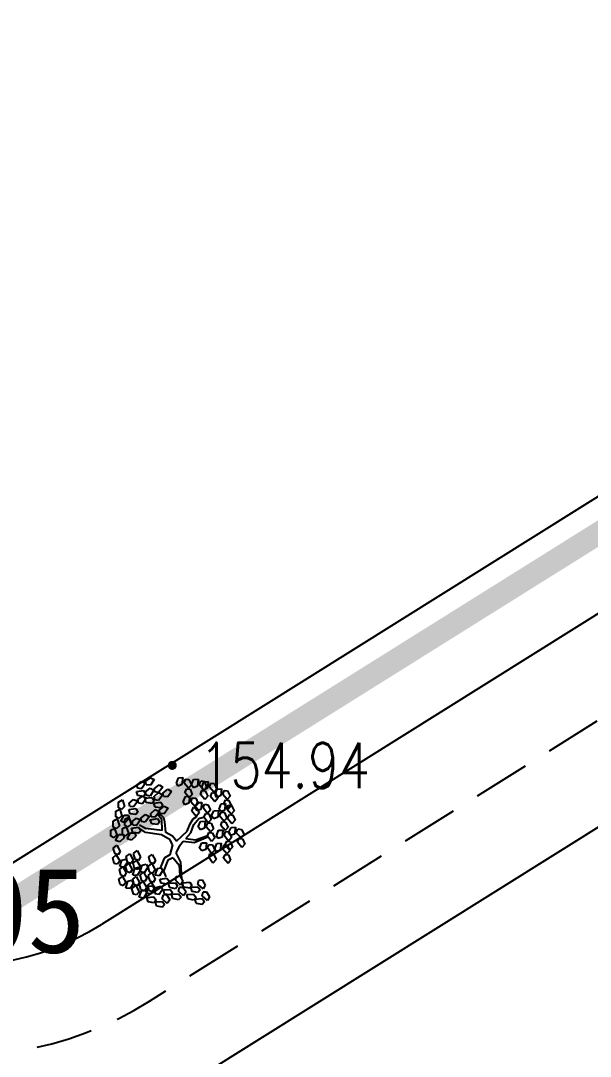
# Model space of a CAD drawing. Extents: x -809667 to 586099, y 3084146 to 3634412.
# Drawn here: x 381832.26 to 381844.85, y 3085659.86 to 3085682.75 of the extents above; entities that cross this region are included whole.
import ezdxf
from ezdxf.enums import TextEntityAlignment as Align

# ---------------------------------------------------------------- set-up
doc = ezdxf.new("R2010")
doc.units = 0
doc.header["$LTSCALE"] = 0.5
doc.header["$PDSIZE"] = 0.2
doc.linetypes.add('DASHED', pattern=[0.75, 0.5, -0.25])
doc.layers.get('0').update_dxf_attribs({"linetype": 'CONTINUOUS'})
doc.layers.get('Defpoints').update_dxf_attribs({"linetype": 'CONTINUOUS'})
for name, color, linetype in [('DIM_ELEV', 3, 'CONTINUOUS'), ('GCD', 252, 'CONTINUOUS'), ('PUB_DIM', 3, 'CONTINUOUS'), ('乔木', 84, 'CONTINUOUS'), ('建筑', 7, 'CONTINUOUS'), ('道路', 4, 'CONTINUOUS')]:
    doc.layers.add(name, color=color, linetype=linetype)
doc.styles.add('_TCH_DIM_T3', font='SIMPLEX', dxfattribs={"width": 0.705882, "bigfont": 'GBCBIG'})
doc.styles.get("Standard").update_dxf_attribs({"font": 'rs.shx', "bigfont": 'hztxt.shx'})
doc.styles.add('宋体', font='')
doc.styles.get('宋体').set_extended_font_data('SimSun')
doc.dimstyles.new('_TCH_ARCH&&1', dxfattribs={"dimtxt": 1.4875, "dimasz": 0.5, "dimexe": 1.25, "dimexo": 1.5, "dimgap": 0.63125, "dimtad": 1, "dimdec": 1, "dimzin": 0, "dimdsep": 46, "dimtxsty": '_TCH_DIM_T3', "dimblk": 'ARCHTICK', "dimcen": 0.09, "dimclrt": 7, "dimazin": 2, "dimtfac": 1, "dimtdec": 1, "dimtix": 1, "dimtmove": 2, "dimatfit": 3, "dimfxl": 0, "dimtolj": 1, "dimtzin": 0, "dimarcsym": 0})

# ---------------------------------------------------------------- blocks, each defined once
blk = doc.blocks.new('GC200')
at = {"color": 0, "linetype": 'Continuous', "const_width": 0.2, "flags": 128}
blk.add_lwpolyline([(-0.1, 0, 1), (0.1, 0, 1)], format="xyb", close=True, dxfattribs=at)
blk = doc.blocks.new('幌伞枫')
at = {"layer": '乔木', "color": 0}
for p, q in [((27, 1054), (101, 1061)), ((101, 1061), (86, 944)), ((-677, 937), (-604, 995)), ((-670, 878), (-677, 937)), ((-604, 995), (-531, 966)), ((-531, 966), (-604, 870)), ((-531, 995), (-450, 1054)), ((-523, 937), (-531, 995)), ((-450, 929), (-523, 937)), ((-450, 1054), (-384, 1025)), ((-384, 1025), (-450, 929)), ((-384, 870), (-303, 937)), ((-237, 900), (-310, 804)), ((-303, 937), (-237, 900)), ((-9, 966), (27, 1054)), ((20, 915), (-9, 966)), ((86, 944), (20, 915)), ((123, 966), (145, 1032)), ((196, 878), (123, 966)), ((145, 1032), (203, 1025)), ((247, 937), (196, 878)), ((203, 1025), (247, 937)), ((247, 937), (284, 1025)), ((284, 885), (247, 937)), ((284, 1025), (365, 1032)), ((350, 915), (284, 885)), ((365, 1032), (350, 915)), ((380, 937), (409, 1003)), ((460, 848), (380, 937)), ((409, 1003), (468, 995)), ((424, 900), (460, 988)), ((453, 848), (424, 900)), ((460, 988), (534, 995)), ((504, 900), (460, 848)), ((468, 995), (504, 900)), ((534, 995), (519, 878)), ((556, 900), (578, 966)), ((629, 812), (556, 900)), ((578, 966), (636, 959)), ((636, 959), (681, 870)), ((-685, 826), (-567, 841)), ((-663, 753), (-685, 826)), ((-604, 870), (-670, 878)), ((-567, 738), (-663, 753)), ((-663, 687), (-582, 746)), ((-582, 746), (-516, 716)), ((-516, 716), (-582, 614)), ((-567, 841), (-531, 782)), ((-531, 782), (-567, 738)), ((-545, 709), (-428, 724)), ((-523, 636), (-545, 709)), ((-531, 819), (-457, 878)), ((-523, 760), (-531, 819)), ((-457, 746), (-523, 760)), ((-457, 878), (-391, 848)), ((-391, 848), (-457, 746)), ((-428, 724), (-384, 665)), ((-377, 819), (-384, 870)), ((-384, 738), (-310, 804)), ((-377, 680), (-384, 738)), ((-310, 804), (-377, 819)), ((-310, 804), (-237, 768)), ((-237, 768), (-310, 672)), ((-237, 797), (-156, 863)), ((-230, 738), (-237, 797)), ((-156, 731), (-230, 738)), ((-156, 863), (-90, 826)), ((-90, 826), (-156, 731)), ((108, 650), (145, 738)), ((137, 804), (167, 870)), ((211, 716), (137, 804)), ((145, 738), (218, 746)), ((167, 870), (225, 863)), ((218, 746), (203, 628)), ((262, 775), (211, 716)), ((225, 863), (262, 775)), ((240, 650), (262, 716)), ((262, 716), (321, 709)), ((321, 709), (365, 621)), ((402, 775), (424, 841)), ((475, 687), (402, 775)), ((424, 841), (482, 834)), ((519, 878), (453, 848)), ((526, 746), (475, 687)), ((482, 834), (526, 746)), ((570, 738), (600, 804)), ((644, 650), (570, 738)), ((600, 804), (658, 797)), ((681, 870), (629, 812)), ((695, 709), (644, 650)), ((651, 775), (688, 863)), ((681, 724), (651, 775)), ((658, 797), (695, 709)), ((747, 753), (681, 724)), ((688, 863), (761, 870)), ((761, 870), (747, 753)), ((783, 775), (805, 841)), ((857, 687), (783, 775)), ((805, 841), (864, 834)), ((908, 746), (857, 687)), ((864, 834), (908, 746)), ((-993, 643), (-927, 680)), ((-993, 548), (-993, 643)), ((-942, 518), (-993, 548)), ((-890, 570), (-942, 518)), ((-927, 680), (-890, 570)), ((-817, 518), (-699, 533)), ((-810, 628), (-736, 687)), ((-802, 570), (-810, 628)), ((-736, 562), (-802, 570)), ((-736, 687), (-663, 658)), ((-663, 658), (-736, 562)), ((-699, 533), (-663, 474)), ((-655, 628), (-663, 687)), ((-582, 614), (-655, 628)), ((-421, 621), (-523, 636)), ((-384, 665), (-421, 621)), ((-391, 628), (-274, 643)), ((-369, 555), (-391, 628)), ((-310, 672), (-377, 680)), ((-274, 548), (-369, 555)), ((-296, 511), (-215, 577)), ((-274, 643), (-237, 592)), ((-237, 592), (-274, 548)), ((-215, 577), (-149, 540)), ((-149, 540), (-215, 445)), ((137, 599), (108, 650)), ((203, 628), (137, 599)), ((313, 562), (240, 650)), ((255, 489), (284, 555)), ((284, 555), (336, 548)), ((306, 540), (350, 636)), ((343, 496), (306, 540)), ((365, 621), (313, 562)), ((336, 548), (380, 459)), ((350, 636), (424, 636)), ((424, 636), (409, 518)), ((446, 548), (468, 606)), ((519, 452), (446, 548)), ((468, 606), (526, 599)), ((526, 599), (570, 511)), ((717, 525), (754, 614)), ((754, 614), (827, 621)), ((798, 614), (827, 680)), ((871, 525), (798, 614)), ((827, 621), (813, 503)), ((827, 680), (886, 672)), ((849, 525), (871, 592)), ((871, 592), (930, 584)), ((923, 584), (871, 525)), ((886, 672), (923, 584)), ((930, 584), (974, 496)), ((-1081, 320), (-1015, 357)), ((-1037, 489), (-971, 525)), ((-1037, 393), (-1037, 489)), ((-986, 364), (-1037, 393)), ((-1015, 357), (-978, 239)), ((-934, 408), (-986, 364)), ((-971, 525), (-934, 408)), ((-956, 320), (-898, 423)), ((-898, 423), (-824, 423)), ((-883, 349), (-817, 386)), ((-810, 364), (-883, 291)), ((-824, 423), (-810, 364)), ((-795, 445), (-817, 518)), ((-817, 386), (-780, 269)), ((-699, 430), (-795, 445)), ((-758, 313), (-685, 371)), ((-663, 474), (-699, 430)), ((-685, 371), (-619, 342)), ((-611, 371), (-531, 430)), ((-604, 313), (-611, 371)), ((-465, 401), (-538, 305)), ((-531, 430), (-465, 401)), ((-457, 342), (-332, 364)), ((-443, 452), (-369, 518)), ((-435, 393), (-443, 452)), ((-369, 386), (-435, 393)), ((-369, 518), (-296, 481)), ((-296, 481), (-369, 386)), ((-332, 364), (-296, 305)), ((-257, 346), (-327, 441)), ((-222, 377), (-311, 462)), ((-288, 452), (-296, 511)), ((-215, 445), (-288, 452)), ((-206, 307), (-222, 377)), ((225, 276), (277, 357)), ((328, 401), (255, 489)), ((277, 357), (336, 393)), ((291, 261), (372, 364)), ((380, 459), (328, 401)), ((336, 393), (344, 419)), ((409, 518), (343, 496)), ((372, 364), (468, 393)), ((460, 386), (490, 452)), ((534, 291), (460, 386)), ((490, 452), (541, 445)), ((570, 511), (519, 452)), ((541, 445), (585, 349)), ((592, 408), (629, 496)), ((629, 357), (592, 408)), ((629, 496), (710, 503)), ((695, 386), (629, 357)), ((710, 503), (695, 386)), ((747, 481), (717, 525)), ((725, 408), (754, 474)), ((798, 320), (725, 408)), ((813, 503), (747, 481)), ((754, 474), (813, 467)), ((849, 371), (798, 320)), ((813, 467), (849, 371)), ((923, 437), (849, 525)), ((864, 364), (893, 430)), ((937, 276), (864, 364)), ((893, 430), (952, 423)), ((974, 496), (923, 437)), ((952, 423), (989, 335)), ((-1125, 166), (-1059, 195)), ((-1081, 217), (-1081, 320)), ((-1030, 188), (-1081, 217)), ((-1059, 195), (-1022, 85)), ((-978, 239), (-1030, 188)), ((-883, 291), (-956, 320)), ((-927, 195), (-861, 225)), ((-927, 92), (-927, 195)), ((-883, 247), (-883, 349)), ((-832, 217), (-883, 247)), ((-861, 225), (-824, 114)), ((-780, 269), (-832, 217)), ((-773, 203), (-655, 217)), ((-751, 129), (-773, 203)), ((-751, 254), (-758, 313)), ((-685, 247), (-751, 254)), ((-619, 342), (-685, 247)), ((-655, 217), (-611, 158)), ((-531, 129), (-641, 203)), ((-531, 195), (-633, 254)), ((-538, 305), (-604, 313)), ((-252, 158), (-531, 195)), ((-428, 276), (-457, 342)), ((-332, 261), (-428, 276)), ((-296, 305), (-332, 261)), ((-252, 158), (-257, 346)), ((-188, 124), (-206, 307)), ((174, 151), (225, 276)), ((240, 122), (291, 261)), ((365, 225), (402, 313)), ((402, 173), (365, 225)), ((402, 313), (482, 320)), ((468, 203), (402, 173)), ((482, 320), (468, 203)), ((497, 225), (526, 291)), ((570, 136), (497, 225)), ((526, 291), (585, 283)), ((585, 349), (534, 291)), ((622, 188), (570, 136)), ((585, 283), (622, 188)), ((747, 247), (769, 313)), ((820, 158), (747, 247)), ((769, 313), (827, 305)), ((871, 217), (820, 158)), ((827, 305), (871, 217)), ((879, 122), (923, 210)), ((923, 210), (996, 217)), ((989, 335), (937, 276)), ((996, 217), (981, 100)), ((1011, 122), (1040, 188)), ((1040, 188), (1099, 180)), ((1099, 180), (1143, 92)), ((-1125, 63), (-1125, 166)), ((-1074, 34), (-1125, 63)), ((-1022, 85), (-1074, 34)), ((-1044, -10), (-986, 92)), ((-986, 92), (-912, 92)), ((-898, 34), (-971, -32)), ((-876, 63), (-927, 92)), ((-912, 92), (-898, 34)), ((-824, 114), (-876, 63)), ((-846, 19), (-788, 122)), ((-773, -3), (-846, 19)), ((-788, 122), (-714, 122)), ((-699, 63), (-773, -3)), ((-648, 114), (-751, 129)), ((-714, 122), (-699, 63)), ((-611, 158), (-648, 114)), ((-259, 85), (-531, 129)), ((-112, 4), (-259, 85)), ((-76, 63), (-188, 124)), ((-76, -84), (-112, 4)), ((-9, -18), (-76, 63)), ((-9, -18), (174, 151)), ((152, 26), (240, 122)), ((152, 26), (318, 4)), ((295, -42), (527, 53)), ((318, 4), (524, 78)), ((519, 63), (541, 129)), ((592, -25), (519, 63)), ((541, 129), (600, 122)), ((644, 34), (592, -25)), ((600, 122), (644, 34)), ((673, 70), (710, 166)), ((703, 26), (673, 70)), ((769, 48), (703, 26)), ((710, 166), (783, 166)), ((783, 166), (769, 48)), ((805, 78), (827, 144)), ((879, -18), (805, 78)), ((827, 144), (886, 136)), ((915, 78), (879, 122)), ((930, 41), (879, -18)), ((886, 136), (930, 41)), ((981, 100), (915, 78)), ((1092, 34), (1011, 122)), ((1033, -40), (1055, 26)), ((1055, 26), (1114, 19)), ((1143, 92), (1092, 34)), ((1114, 19), (1158, -69)), ((-1081, -142), (-1022, -91)), ((-1052, -238), (-1081, -142)), ((-971, -32), (-1044, -10)), ((-1022, -91), (-964, -194)), ((-76, -84), (-120, -253)), ((42, -98), (-20, -221)), ((-9, -18), (-9, -18)), ((-9, -18), (-9, -18)), ((-9, -18), (-9, -18)), ((-9, -18), (-9, -18)), ((-9, -18), (-9, -18)), ((-9, -18), (-9, -18)), ((-9, -18), (-9, -18)), ((-9, -18), (-9, -18)), ((-9, -18), (-9, -18)), ((-9, -18), (-9, -18)), ((-9, -18), (-9, -18)), ((-9, -18), (-9, -18)), ((-9, -18), (-9, -18)), ((-9, -18), (-9, -18)), ((-9, -18), (-9, -18)), ((-9, -18), (-9, -18)), ((-9, -18), (-9, -18)), ((-9, -18), (-9, -18)), ((-9, -18), (-9, -18)), ((-9, -18), (-9, -18)), ((-9, -18), (-9, -18)), ((-9, -18), (-9, -18)), ((-9, -18), (-9, -18)), ((-9, -18), (-9, -18)), ((-9, -18), (-9, -18)), ((-9, -18), (-9, -18)), ((-9, -18), (-9, -18)), ((-9, -18), (-9, -18)), ((-9, -18), (-9, -18)), ((-9, -18), (-9, -18)), ((-9, -18), (-9, -18)), ((-9, -18), (-9, -18)), ((-9, -18), (-9, -18)), ((-9, -18), (-9, -18)), ((-9, -18), (-9, -18)), ((-9, -18), (-9, -18)), ((-9, -18), (-9, -18)), ((-9, -18), (-9, -18)), ((-9, -18), (-9, -18)), ((-9, -18), (-9, -18)), ((42, -98), (109, -22)), ((109, -22), (295, -42)), ((387, -142), (424, -47)), ((424, -187), (387, -142)), ((424, -47), (504, -47)), ((490, -165), (424, -187)), ((504, -47), (490, -165)), ((519, -135), (548, -76)), ((592, -231), (519, -135)), ((548, -76), (607, -84)), ((644, -172), (592, -231)), ((607, -84), (644, -172)), ((644, -150), (681, -62)), ((673, -201), (644, -150)), ((739, -172), (673, -201)), ((681, -62), (754, -54)), ((754, -54), (739, -172)), ((776, -150), (805, -84)), ((849, -238), (776, -150)), ((805, -84), (857, -91)), ((820, -84), (849, -18)), ((893, -172), (820, -84)), ((849, -18), (908, -25)), ((857, -91), (901, -187)), ((945, -120), (893, -172)), ((908, -25), (945, -120)), ((1106, -128), (1033, -40)), ((1158, -69), (1106, -128)), ((-1089, -304), (-1030, -253)), ((-1067, -399), (-1089, -304)), ((-1000, -253), (-1052, -238)), ((-1030, -253), (-971, -355)), ((-964, -194), (-1000, -253)), ((-971, -451), (-934, -341)), ((-934, -341), (-868, -326)), ((-868, -326), (-839, -377)), ((-861, -282), (-802, -238)), ((-839, -385), (-861, -282)), ((-802, -238), (-744, -341)), ((-744, -341), (-780, -399)), ((-744, -392), (-685, -341)), ((-736, -231), (-677, -179)), ((-707, -326), (-736, -231)), ((-655, -348), (-707, -326)), ((-685, -341), (-626, -443)), ((-677, -179), (-619, -289)), ((-619, -289), (-655, -348)), ((-479, -289), (-421, -245)), ((-457, -385), (-479, -289)), ((-421, -245), (-362, -348)), ((-362, -348), (-399, -407)), ((-215, -311), (-285, -477)), ((-156, -341), (-230, -532)), ((-120, -253), (-215, -311)), ((-61, -304), (-156, -341)), ((-61, -304), (38, -431)), ((-20, -221), (62, -380)), ((541, -297), (563, -231)), ((614, -392), (541, -297)), ((563, -231), (622, -238)), ((666, -333), (614, -392)), ((622, -238), (666, -333)), ((791, -311), (820, -245)), ((871, -399), (791, -311)), ((820, -245), (879, -253)), ((901, -187), (849, -238)), ((915, -341), (871, -399)), ((879, -253), (915, -341)), ((-1008, -414), (-1067, -399)), ((-971, -355), (-1008, -414)), ((-978, -502), (-920, -458)), ((-956, -598), (-978, -502)), ((-898, -465), (-971, -451)), ((-920, -458), (-861, -561)), ((-839, -377), (-898, -465)), ((-876, -443), (-817, -399)), ((-846, -539), (-876, -443)), ((-780, -399), (-839, -385)), ((-817, -399), (-758, -502)), ((-758, -502), (-795, -561)), ((-751, -598), (-714, -480)), ((-722, -487), (-744, -392)), ((-663, -502), (-722, -487)), ((-714, -480), (-648, -465)), ((-626, -524), (-677, -605)), ((-626, -443), (-663, -502)), ((-648, -465), (-626, -524)), ((-626, -539), (-589, -429)), ((-589, -429), (-523, -414)), ((-494, -465), (-553, -554)), ((-523, -414), (-494, -465)), ((-487, -451), (-428, -399)), ((-465, -546), (-487, -451)), ((-399, -407), (-457, -385)), ((-428, -399), (-369, -510)), ((-369, -510), (-413, -568)), ((-369, -598), (-332, -487)), ((-332, -487), (-266, -473)), ((-244, -524), (-296, -612)), ((-266, -473), (-244, -524)), ((38, -431), (49, -612)), ((62, -380), (79, -664)), ((-986, -664), (-927, -620)), ((-964, -759), (-986, -664)), ((-898, -620), (-956, -598)), ((-927, -620), (-868, -722)), ((-861, -561), (-898, -620)), ((-868, -818), (-832, -700)), ((-795, -561), (-846, -539)), ((-832, -700), (-766, -686)), ((-766, -686), (-744, -744)), ((-677, -605), (-751, -598)), ((-751, -664), (-692, -620)), ((-729, -759), (-751, -664)), ((-692, -620), (-633, -722)), ((-553, -554), (-626, -539)), ((-626, -590), (-567, -546)), ((-597, -693), (-626, -590)), ((-545, -708), (-597, -693)), ((-567, -546), (-509, -649)), ((-509, -649), (-545, -708)), ((-487, -605), (-428, -554)), ((-457, -700), (-487, -605)), ((-413, -568), (-465, -546)), ((-406, -722), (-457, -700)), ((-428, -554), (-369, -664)), ((-369, -664), (-406, -722)), ((-296, -612), (-369, -598)), ((-288, -664), (-171, -649)), ((-266, -737), (-288, -664)), ((-230, -532), (-186, -627)), ((-171, -649), (-127, -708)), ((-24, -686), (-9, -620)), ((64, -766), (-24, -686)), ((-9, -620), (49, -612)), ((49, -612), (101, -700)), ((101, -700), (64, -766)), ((358, -752), (372, -686)), ((372, -686), (431, -678)), ((431, -678), (482, -766)), ((-912, -781), (-964, -759)), ((-868, -722), (-912, -781)), ((-795, -825), (-868, -818)), ((-744, -744), (-795, -825)), ((-766, -825), (-699, -774)), ((-736, -921), (-766, -825)), ((-670, -781), (-729, -759)), ((-699, -774), (-641, -884)), ((-633, -722), (-670, -781)), ((-641, -972), (-604, -862)), ((-633, -752), (-575, -708)), ((-611, -847), (-633, -752)), ((-553, -869), (-611, -847)), ((-604, -862), (-538, -847)), ((-575, -708), (-516, -810)), ((-516, -810), (-553, -869)), ((-538, -847), (-516, -899)), ((-516, -906), (-479, -788)), ((-494, -766), (-435, -715)), ((-472, -862), (-494, -766)), ((-479, -788), (-413, -781)), ((-413, -877), (-472, -862)), ((-384, -832), (-443, -913)), ((-435, -715), (-377, -818)), ((-413, -781), (-384, -832)), ((-377, -818), (-413, -877)), ((-377, -913), (-340, -803)), ((-340, -803), (-274, -788)), ((-244, -840), (-303, -928)), ((-274, -788), (-244, -840)), ((-171, -752), (-266, -737)), ((-230, -847), (-112, -840)), ((-208, -921), (-230, -847)), ((-127, -708), (-171, -752)), ((-142, -737), (-24, -730)), ((-127, -810), (-142, -737)), ((-24, -832), (-127, -810)), ((-112, -840), (-76, -891)), ((-24, -730), (13, -788)), ((13, -788), (-24, -832)), ((27, -869), (42, -803)), ((115, -950), (27, -869)), ((42, -803), (101, -803)), ((93, -730), (218, -715)), ((115, -803), (93, -730)), ((101, -803), (159, -884)), ((218, -818), (115, -803)), ((218, -715), (255, -774)), ((255, -774), (218, -818)), ((240, -803), (358, -796)), ((262, -877), (240, -803)), ((358, -891), (262, -877)), ((446, -832), (358, -752)), ((358, -796), (394, -847)), ((394, -847), (358, -891)), ((482, -766), (446, -832)), ((-685, -935), (-736, -921)), ((-641, -884), (-685, -935)), ((-567, -987), (-641, -972)), ((-516, -899), (-567, -987)), ((-443, -913), (-516, -906)), ((-509, -979), (-391, -965)), ((-487, -1053), (-509, -979)), ((-391, -1067), (-487, -1053)), ((-391, -965), (-354, -1023)), ((-354, -1023), (-391, -1067)), ((-303, -928), (-377, -913)), ((-362, -1053), (-244, -1045)), ((-347, -1126), (-362, -1053)), ((-252, -1001), (-230, -935)), ((-164, -1082), (-252, -1001)), ((-244, -1045), (-208, -1097)), ((-230, -935), (-178, -928)), ((-112, -935), (-208, -921)), ((-178, -928), (-120, -1016)), ((-120, -1016), (-164, -1082)), ((-76, -891), (-112, -935)), ((-90, -921), (27, -913)), ((-68, -994), (-90, -921)), ((27, -1016), (-68, -994)), ((27, -913), (71, -972)), ((71, -972), (27, -1016)), ((159, -884), (115, -950)), ((167, -928), (284, -921)), ((189, -1001), (167, -928)), ((284, -1023), (189, -1001)), ((284, -921), (328, -979)), ((328, -979), (284, -1023)), ((313, -1009), (431, -994)), ((328, -1082), (313, -1009)), ((431, -950), (446, -884)), ((519, -1031), (431, -950)), ((431, -994), (468, -1053)), ((468, -1053), (431, -1097)), ((446, -884), (504, -884)), ((504, -884), (556, -965)), ((556, -965), (519, -1031)), ((-244, -1141), (-347, -1126)), ((-208, -1097), (-244, -1141)), ((431, -1097), (328, -1082))]:
    blk.add_line(p, q, dxfattribs=at)
blk = doc.blocks.new('_ArchTick')
at = {"color": 0, "linetype": 'ByBlock', "const_width": 0.4}
blk.add_lwpolyline([(-0.5, -0.5), (0.5, 0.5)], dxfattribs=at)
blk = doc.blocks.new('*D105')
at = {"layer": 'Defpoints', "color": 0, "linetype": 'Continuous', "transparency": 16777216}
for p in [(381822.583, 3085729.322), (381854.92, 3085677.599), (381852.739, 3085676.235)]:
    blk.add_point(p, dxfattribs=at)
at = {"layer": 'PUB_DIM', "color": 0, "linetype": 'Continuous', "lineweight": -2, "transparency": 16777216}
for p, q in [((381821.311, 3085728.527), (381819.341, 3085727.296)), ((381820.401, 3085727.958), (381852.739, 3085676.235)), ((381853.648, 3085676.804), (381851.679, 3085675.573))]:
    blk.add_line(p, q, dxfattribs=at)
at = {"layer": 'PUB_DIM', "color": 0, "linetype": 'Continuous', "lineweight": -2, "transparency": 16777216, "xscale": 0.5, "yscale": 0.5, "zscale": 0.5}
for p, rotation in [((381820.401, 3085727.958), 122.0138391766058), ((381852.739, 3085676.235), 302.0138391766059)]:
    blk.add_blockref('_ArchTick', p, dxfattribs=dict(at, rotation=rotation))
at = {"layer": 'PUB_DIM', "color": 7, "linetype": 'Continuous', "transparency": 16777216, "insert": (381837.736, 3085702.826), "char_height": 1.4875, "attachment_point": 5, "rotation": 302.0138, "style": '_TCH_DIM_T3'}
blk.add_mtext('\\A1;61.0', dxfattribs=at)

msp = doc.modelspace()

# ---------------------------------------------------------------- linework, layer by layer
at = {"layer": '建筑', "linetype": 'Continuous', "const_width": 0.5, "flags": 128}
msp.add_lwpolyline([(381830.28, 3085662.194), (381855.717, 3085678.097), (381823.38, 3085729.821), (381797.942, 3085713.917)], close=True, dxfattribs=at)
at = {"layer": '建筑', "linetype": 'Continuous', "flags": 128}
msp.add_lwpolyline([(381830.502, 3085663.158), (381854.753, 3085678.32), (381823.157, 3085728.856), (381798.907, 3085713.694)], close=True, dxfattribs=at)
at = {"layer": '道路', "linetype": 'Continuous'}
msp.add_line((381836.163, 3085659.386), (381861.351, 3085675.133), dxfattribs=at)
at = {"layer": '道路', "color": 1, "linetype": 'DASHED', "ltscale": 5, "flags": 128}
msp.add_lwpolyline([(381775.637, 3085741.105), (381824.078, 3085663.624, 0.414214), (381835.103, 3085661.081), (381864.365, 3085679.376)], format="xyb", dxfattribs=at)
at = {"layer": '道路', "linetype": 'Continuous', "flags": 128}
msp.add_lwpolyline([(381825.774, 3085664.684), (381797.943, 3085709.2, -0.414214), (381799.532, 3085716.09), (381821.154, 3085729.608, -0.414214), (381826.666, 3085728.337), (381855.558, 3085682.125, -0.414214), (381853.969, 3085675.235), (381834.042, 3085662.777)], format="xyb", dxfattribs=at)
at = {"layer": '道路', "linetype": 'Continuous'}
for radius in [6, 10]:
    msp.add_arc((381830.862, 3085667.865), radius, 212.0138, 302.0138, dxfattribs=at)

# ---------------------------------------------------------------- block references
at = {"layer": 'GCD', "color": 8, "linetype": 'Continuous'}
ref = msp.add_blockref('GC200', (381835.609, 3085666.292, 154.94), dxfattribs=dict(at, xscale=0.5, yscale=0.5, zscale=0.5))
ref.add_attrib('height', '154.94', dxfattribs={"linetype": 'Continuous', "height": 1, "width": 0.8}).set_placement((381836.209, 3085666.292, 154.94), align=Align.MIDDLE_LEFT)
ref = msp.add_blockref('GC200', (381835.609, 3085666.292), dxfattribs=dict(at, xscale=0.5, yscale=0.5, zscale=0.5))
ref.add_attrib('height', '154.94', dxfattribs={"linetype": 'Continuous', "height": 1, "width": 0.8}).set_placement((381836.209, 3085666.292), align=Align.MIDDLE_LEFT)
at = {"layer": '乔木', "xscale": 0.0013, "yscale": 0.0013, "zscale": 0.0013}
msp.add_blockref('幌伞枫', (381835.71, 3085664.644), dxfattribs=at)

# ---------------------------------------------------------------- texts
at = {"layer": 'DIM_ELEV', "color": 7, "linetype": 'Continuous', "style": '宋体'}
msp.add_text('165.05', height=1.8882, dxfattribs=at).set_placement((381825.984, 3085662.151))

# ---------------------------------------------------------------- dimensions: what is measured, and where the dimension line sits
at = {"layer": 'PUB_DIM', "linetype": 'Continuous'}
dim = msp.add_aligned_dim(p1=(381822.583, 3085729.322), p2=(381854.92, 3085677.599), distance=-2.573, dimstyle='_TCH_ARCH&&1', dxfattribs=at)
dim.commit()
dim.dimension.update_dxf_attribs({"geometry": '*D105', "text_midpoint": (381837.736, 3085702.826)})

doc.saveas('drawing.dxf')
